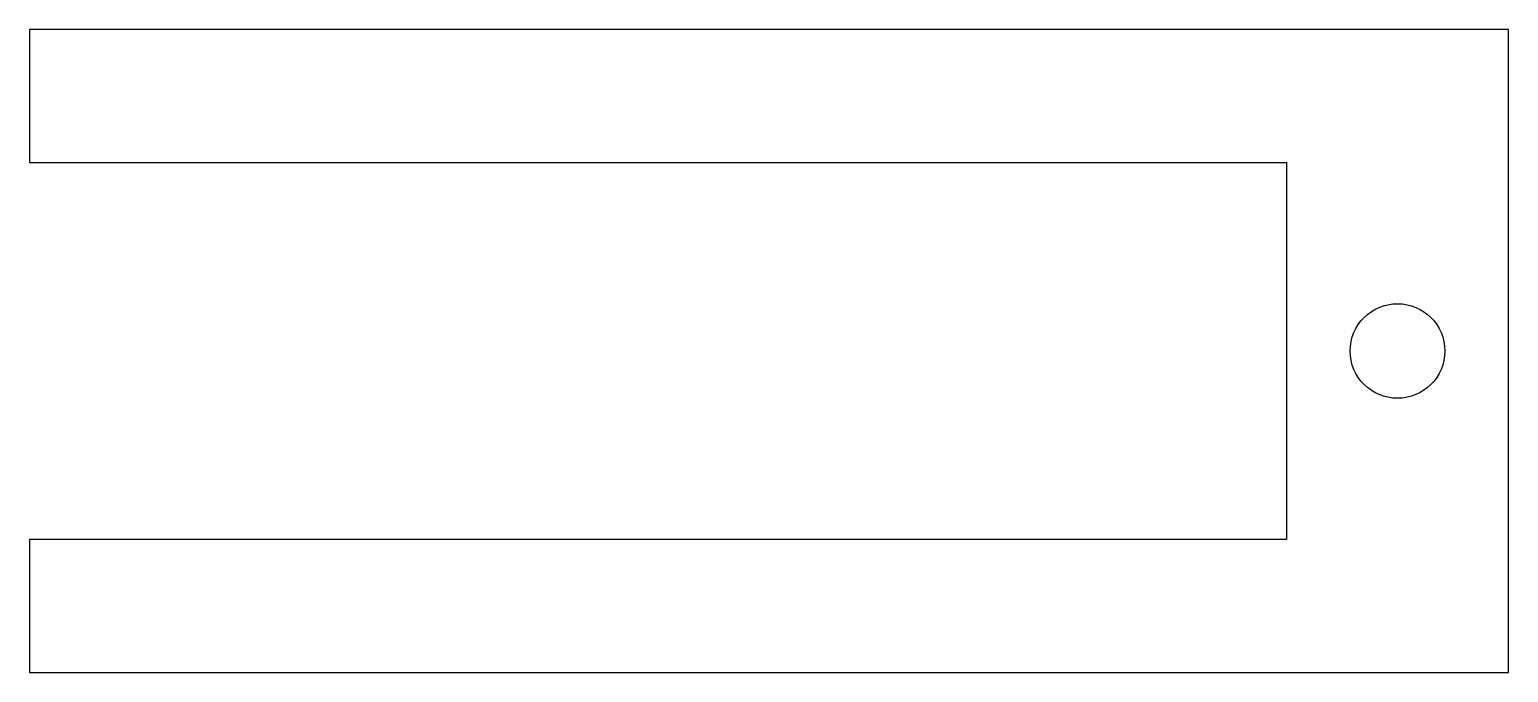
# Model space of a CAD drawing. Header units: millimetres. Extents: x 0 to 100, y -44 to 0.
import ezdxf

# ---------------------------------------------------------------- set-up
doc = ezdxf.new("R2010")
doc.units = ezdxf.units.MM
doc.layers.get('0').update_dxf_attribs({"linetype": 'CONTINUOUS'})

msp = doc.modelspace()

# ---------------------------------------------------------------- linework, layer by layer
msp.add_lwpolyline([(100, 0), (0, 0), (0, -9), (85, -9), (85, -34.5), (0, -34.5), (0, -43.5), (100, -43.5)], close=True)
msp.add_circle((92.5, -21.75), 3.2)

doc.saveas('drawing.dxf')
